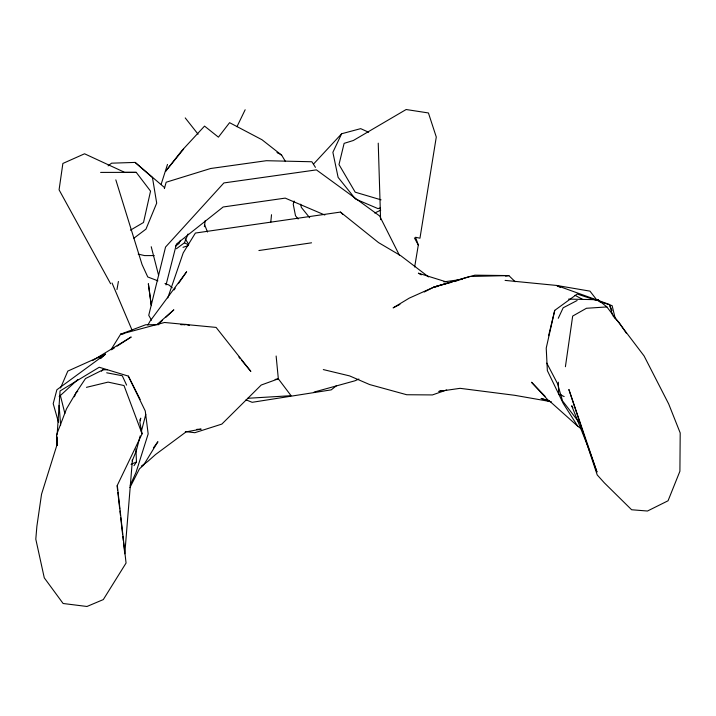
<?xml version="1.0" encoding="UTF-8"?>
<svg xmlns="http://www.w3.org/2000/svg" width="716" height="716" viewBox="0 0 716 716"><rect width="100%" height="100%" fill="white"/><g stroke="black" fill="none" stroke-linecap="round" stroke-linejoin="round"><path stroke-width="1.07" d="M56.949 437.753L56.573 443.329L57.217 445.415M57.173 434.415L60.063 390.945L99.229 367.254L128.325 376.106L140.148 399.439M132.442 459.412L124.79 553.808L123.546 542.835M270.773 222.22L271.516 214.71M204.364 226.704L205.277 220.447M565.407 366.717L572.675 316.078L586.431 308.274L606.891 306.931L644.105 355.977L668.69 403.976L680.2 432.938L679.905 471.244L668.055 500.779L647.47 511.027L631.619 509.756L604.349 482.861L597.216 474.932L568.871 389.486L596.929 471.88M414.654 267.005L418.314 245.006L415.495 237.265L419.961 238.204L436.286 137.024L428.428 112.958L406.142 109.521L353.337 140.497L344.119 143.361L338.99 164.555L355.199 192.174L381.064 199.845M116.968 289.541L118.409 281.478M596.276 300.371L577.221 294.025L554.739 310.368L546.227 348.092L547.355 370.62L563.295 403.547L577.776 426.253L581.893 429.332M548.599 335.723L554.739 310.368M166.031 284.914L176.449 244.093L223.15 206.987L285.219 198.117L324.822 215.015M140.184 435.883L136.264 450.928L132.218 460.88M141.303 431.587L145.787 414.403M294.097 201.044L293.238 204.257L295.502 215.74L298.133 219.006M164.367 188.576L166.175 182.231L210.62 168.502L266.352 160.706L311.881 161.762L315.443 167.365M161.234 184.021L167.49 164.42M167.777 297.937L183.207 252.9L195.396 233.049L340.449 212.079L378.549 242.608L400.817 255.737L428.58 276.913M57.468 445.442L56.555 434.863L66.534 408.782L76.057 392.735L85.499 378.567L103.05 369.778L107.454 369.76M180.405 240.316L179.134 243.422L175.689 245.982M176.422 248.747L184.424 242.796L188.04 234.007M74.383 396.78L76.057 392.735L77.749 391.303M139.871 420.167L140.739 418.144L139.871 422.458L142.081 433.815L117.299 485.358L126.061 563.045L103.31 599.578L86.976 606.479L63.115 603.498L44.276 577.848L35.8 539.166L36.874 526.323L41.546 494.183L57.396 443.553L56.555 434.863M60.538 388.009L67.823 371.085L105.503 354.151L100.625 358.618M130.178 485.394L136.013 472.435L148.167 433.923L145.267 410.993L128.325 376.106M558.274 318.289L563.161 307.799L577.123 300.505M368.65 132.236L360.685 128.647L341.648 133.749L332.877 152.311L338.113 177.371L355.485 199.021L378.021 208.616L380.106 207.953M236.96 126.714L245.158 109.763M129.945 487.551L139.459 468.837L143.558 465.194L157.923 441.718L153.421 447.858M147.863 325.037L150.056 321.18L186.634 271.749L178.427 283.608M111.123 349.489L120.619 334.22L145.724 324.751L158.889 324.652M133.99 465.677L136.461 461.99L135.951 449.03M174.006 289.998L175.268 288.172M183.636 149.08L165.477 171.419L181.631 150.87L204.543 126.106L218.425 137.159L229.585 122.678L261.993 139.745L281.674 155.184L285.478 161.556M313.572 164.009L341.648 133.749M159.256 323.337L162.505 320.338M165.745 317.331L173.845 309.822L157.269 324.348M59.186 396.61L77.874 379.471M101.368 371.21L103.05 369.778M336.439 385.718L331.231 389.871L252.175 402.311L246.027 399.85M108.107 165.852L111.58 163.176L135.127 162.416L164.644 187.69M133.919 238.186L145.957 229.138L156.697 203.129L152.463 177.577L135.127 162.416M141.329 466.089L147.612 461.587L155.587 454.499L186.133 431.846L201.178 429.135L196.766 429.358M111.499 349.775L114.318 347.949M117.129 346.123L131.189 336.994L92.498 360.613M130.428 230.185L143.513 222.488L150.548 191.127L136.237 172.359L124.691 172.368L84.551 153.788L62.874 163.454L59.079 189.829L110.622 283.769M98.611 357.785L105.503 354.151L56.877 389.772L53.199 403.645L58.497 422.368M399.931 304.398L393.111 307.871L409.257 298.125L434.012 287.044L469.669 276.492L508.825 275.579L515.162 281.728M424.275 292.003L434.012 287.044L474.869 275.168L508.825 275.579L505.532 276.081M374.701 213.01L380.724 210.182M358.895 379.041L354.939 380.796L314.109 392.064M131.019 464.344L136.461 461.99M446.695 389.969L432.428 394.928L406.724 394.74L369.644 384.555L349.614 375.909L323.31 369.581M183.028 247.324L188.263 245.615M439.705 391.115L441.835 390.506M451.859 282.185L434.012 287.044L437.315 286.534M453.962 281.612L457.103 280.762M86.457 387.347L108.098 382.111L124.002 385.539L142.081 433.815M275.114 379.444L278.336 378.827L291.072 395.697L247.754 398.284M123.904 333.728L120.619 334.22L164.528 322.477L216.107 327.409L250.842 371.389L241.695 360.408M184.128 324.787L186.321 324.455L189.463 325.377M258.897 250.528L311.55 242.814M438.64 391.41L460.075 388.332L514.706 395.304L551.311 401.73M443.911 281.853L462.357 279.33M180.817 324.706L186.321 324.455L180.835 324.5M100.616 172.413L136.237 172.359M154.235 255.585L144.614 255.594L138.197 254.108M568.602 299.109L597.914 299.727L606.891 306.931M505.084 280.395L556.565 285.442L589.966 291.135L597.341 300.657M185.328 431.578L194.841 432.706L221.853 424.087L261.197 385.047L278.336 378.827L276.134 356.013M106.702 372.803L122.257 375.73L126.598 385.11M549.36 400.808L541.063 398.409L550.362 401.757L577.776 426.253M558.337 382.174L558.677 394.239L561.729 395.187M446.104 281.844L418.368 273.172L421.268 274.846M599.444 301.436L612.144 305.669L615.232 318.45M611.992 310.467L609.441 304.479L556.565 285.442L560.44 287.519M157.887 280.824L147.764 276.967L142.063 264.571L115.822 179.859M164.975 283.518L169.03 285.058L172.252 287.778M558.677 394.239L564.172 396.539M184.424 242.796L188.335 244.774M575.002 295.305L582.761 299.458M276.994 152.436L278.864 153.537M277.423 152.445L281.674 155.184M550.362 401.757L548.089 400.155L531.487 382.228L545.082 396.288M340.449 212.079L342.776 214.326M600.196 302.179L597.914 299.727L599.283 301.454M613.12 316.105L619.197 322.656L626.545 333.495M238.875 357.033L240.29 358.716M309.661 217.736L301.329 207.38L300.693 204.194M185.229 117.916L198.064 134.187M578.716 421.912L562.516 400.897L557.54 383.66L546.791 363.137M572.889 407.592L571.69 405.757L587.925 446.551L596.929 471.96M185.202 238.813L188.729 244.344M151.506 320.168L148.74 315.326L165.548 247.047L223.884 182.938L316.409 169.88L379.614 215.955L399.501 255.424M414.412 237.9L418.314 245.006M112.045 283.017L132.021 330.058M204.615 224.752L207.506 232.02M609.441 304.479L612.511 314.968M151.228 246.734L158.63 275.445M60.323 395.277L64.87 413.445M151.362 305.616L148.355 283.724L151.148 304.586M117.084 485.734L117.576 490.129M117.827 492.322L119.688 508.799M119.939 510.991L120.44 515.386M120.691 517.578L122.552 534.047M122.803 536.248L123.295 540.634M59.106 405.417L60.636 425.161M378.236 143.164L380.599 219.66"/></g></svg>
